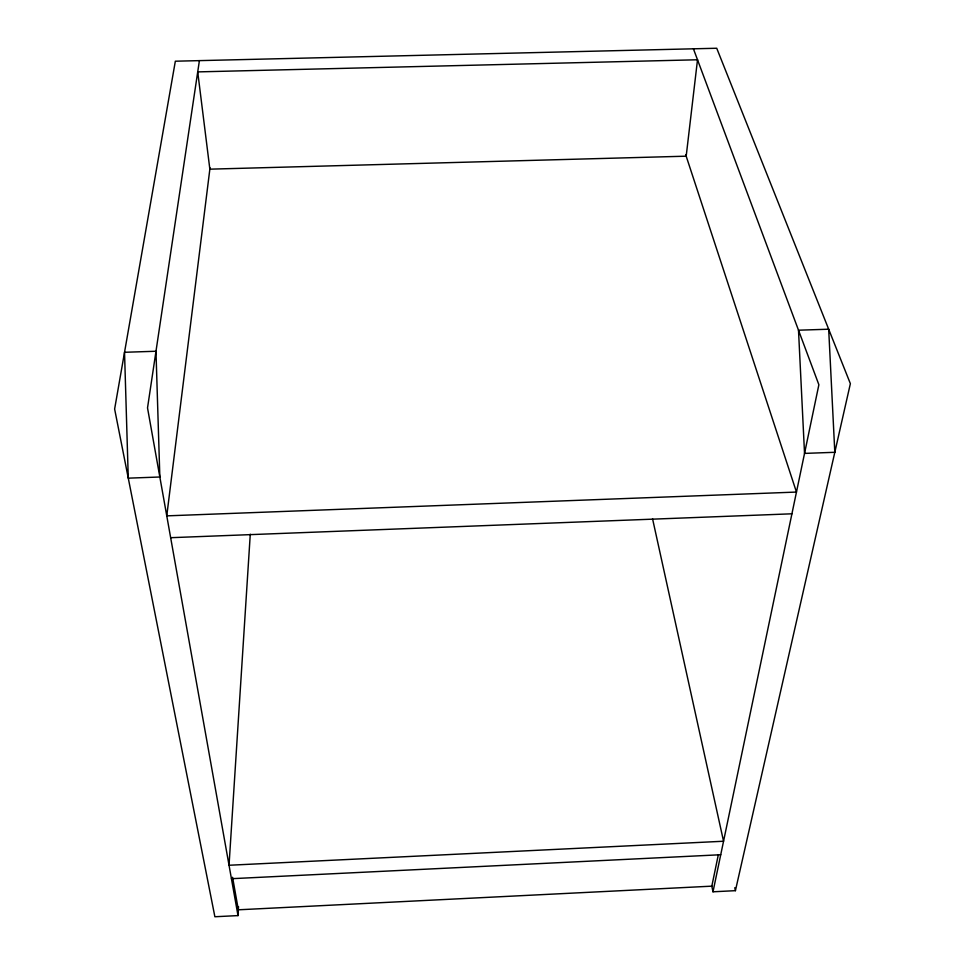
<?xml version="1.0" encoding="UTF-8"?>
<svg xmlns="http://www.w3.org/2000/svg" width="965" height="965" viewBox="0 0 965 965"><rect width="100%" height="100%" fill="white"/><g stroke="black" fill="none" stroke-linecap="round" stroke-linejoin="round"><path stroke-width="1.45" d="M711.772 885.906L712.99 891.793L735.414 890.671L850.37 383.66L716.73 48.25L175.341 61.205L114.63 409.027L214.881 916.75L238.005 915.592L238.524 906.581M250.273 534.224L229.031 865.255L723.545 841.239L652.557 518.796M210.02 167.801L166.764 515.865L796.463 492.066L685.693 154.69M199.405 60.626L147.524 407.893L238.005 915.592M718.322 854.773L711.82 886.159L238.343 909.802L232.577 877.294M712.99 891.793L818.875 384.745L693.413 48.805M231.431 878.705L720.734 854.737M170.66 537.698L791.927 513.802M734.775 887.728L735.414 890.671M697.514 59.77L686.187 156.185L209.851 169.165L197.716 71.892L697.514 59.77M159.84 477L128.273 478.157L124.533 352.285L155.98 351.248L159.84 477M834.809 452.296L804.533 453.405L798.501 330.199L828.682 329.21L834.809 452.296"/></g></svg>
